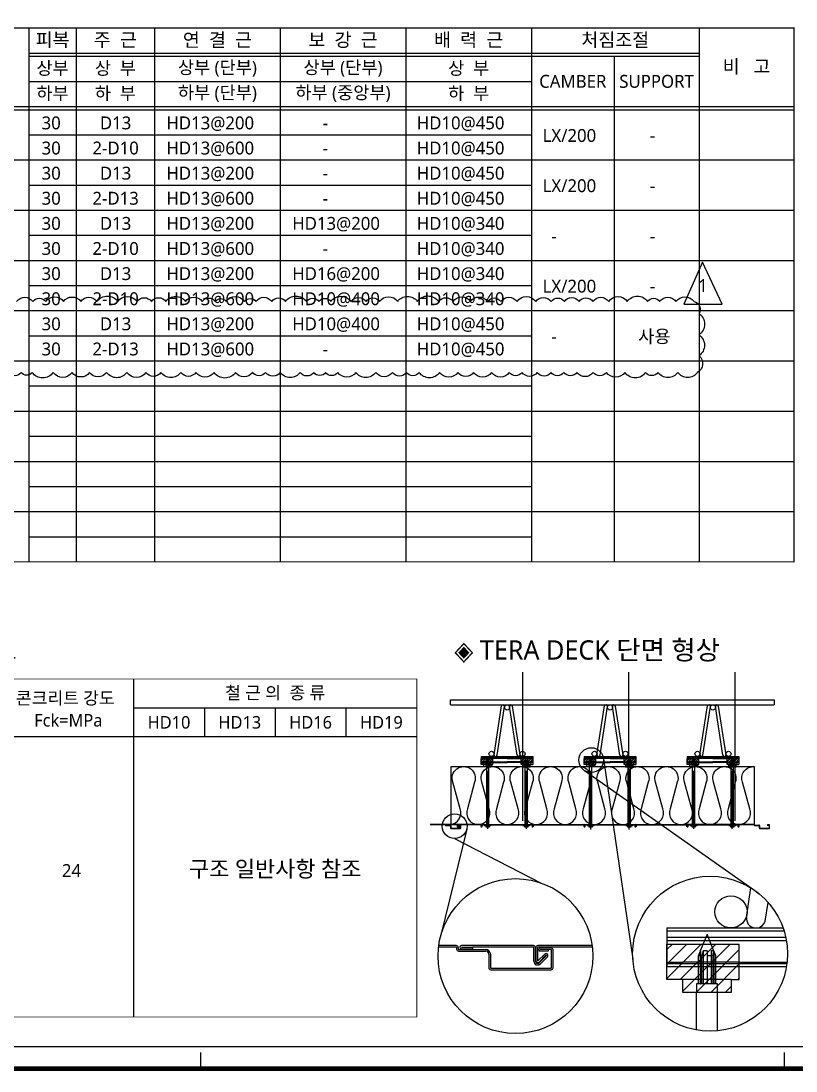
# Model space of a CAD drawing. Extents: x 10983 to 44623, y -18406 to 11294.
# Drawn here: x 12465 to 14874, y -365 to 2895 of the extents above; entities that cross this region are included whole.
import ezdxf
from ezdxf.enums import TextEntityAlignment as Align

# ---------------------------------------------------------------- set-up
doc = ezdxf.new("R2010")
doc.units = 0
doc.header["$LTSCALE"] = 100
doc.header["$MEASUREMENT"] = 0
doc.linetypes.add('CEN', pattern=[62, 60, -1, 0, -1])
doc.layers.get('0').update_dxf_attribs({"linetype": 'CONTINUOUS'})
for name, color, linetype in [('3', 3, 'CONTINUOUS'), ('CEN', 1, 'CEN'), ('D-TEX1', 6, 'CONTINUOUS'), ('D-TEX3', 9, 'CONTINUOUS'), ('DECK-CEN', 1, 'CEN'), ('E', 115, 'CONTINUOUS'), ('E2', 7, 'CONTINUOUS'), ('form', 7, 'CONTINUOUS'), ('INSUL', 8, 'CONTINUOUS'), ('NDS_DCN', 10, 'CONTINUOUS'), ('TG-TABLE', 7, 'CONTINUOUS'), ('TG-TABLE.TEX', 7, 'CONTINUOUS'), ('TXT', 3, 'CONTINUOUS'), ('스페이서', 9, 'CONTINUOUS')]:
    doc.layers.add(name, color=color, linetype=linetype)
doc.styles.add('SY STT', font='malgun.ttf')
doc.styles.add('VICON TEXT', font='malgun.ttf')

# ---------------------------------------------------------------- blocks, each defined once
blk = doc.blocks.new('Deck_Sh01')
at = {"linetype": 'ByBlock'}
blk.add_line((3400, 0), (0, 0), dxfattribs=at)
at = {"layer": 'form', "color": 30}
for p, q in [((1523.9, -68.2), (1523.9, -18.2)), ((3337.4, -68.2), (3337.4, -18.2))]:
    blk.add_line(p, q, dxfattribs=at)
at = {"layer": 'form', "color": 30, "const_width": 14.2}
blk.add_lwpolyline([(-226.8, 5250), (-226.8, -68.2), (7726.8, -68.2), (7726.8, 5250)], close=True, dxfattribs=at)
at = {"layer": 'TG-TABLE'}
for p, q in [((989.8, 3163.8), (989.8, 1506)), ((1136.2, 3163.8), (1136.2, 1506)), ((1380.2, 3163.8), (1380.2, 1506)), ((1770.6, 3163.8), (1770.6, 1506)), ((2160.9, 3163.8), (2160.9, 1506)), ((2551.3, 3163.8), (2551.3, 1506)), ((3072.2, 3163.8), (3072.2, 1506)), ((989.8, 3085.7), (3072.2, 3085.7)), ((989.8, 3075.9), (3072.2, 3075.9)), ((2808.2, 3075.9), (2808.2, 1506)), ((989.8, 2997.8), (2551.3, 2997.8)), ((59, 2919.8), (3367.5, 2919.8)), ((59, 2910), (3367.5, 2910)), ((989.8, 2832), (2551.3, 2832)), ((59, 2754), (3367.5, 2754)), ((989.8, 2676), (2551.3, 2676)), ((59, 2598), (3367.5, 2598)), ((989.8, 2520), (2551.3, 2520)), ((59, 2442), (3367.5, 2442)), ((989.8, 2364), (2551.3, 2364)), ((59, 2286), (3367.5, 2286)), ((989.8, 2208), (2551.3, 2208)), ((59, 2130), (3367.5, 2130)), ((989.8, 2052), (2551.3, 2052)), ((59, 1974), (3367.5, 1974)), ((989.8, 1896), (2551.3, 1896)), ((59, 1818), (3367.5, 1818)), ((989.8, 1740), (2551.3, 1740)), ((59, 1662), (3367.5, 1662)), ((989.8, 1584), (2551.3, 1584))]:
    blk.add_line(p, q, dxfattribs=at)
at = {"layer": 'TG-TABLE', "const_width": 3.5}
blk.add_lwpolyline([(59, 3163.8), (3367.5, 3163.8), (3367.5, 1506), (59, 1506)], close=True, dxfattribs=at)
at = {"layer": 'TG-TABLE.TEX', "color": 3, "char_height": 42, "attachment_point": 5, "style": 'VICON TEXT'}
for s, heights, insert in [('피복', [-55], (1063, 3124.7)), ('주  근', [-53], (1258.2, 3124.7)), ('연  결  근', [-54.4], (1575.4, 3124.7)), ('보  강  근', [-54], (1965.7, 3124.7)), ('배  력  근', [-55], (2356.1, 3124.7)), ('처짐조절', [-55], (2811.8, 3124.7)), ('비   고', [-55], (3219.9, 3041.8))]:
    blk.add_mtext_dynamic_manual_height_columns(s, width=292.791, gutter_width=500, heights=heights, dxfattribs=dict(at, insert=insert))
at = {"layer": 'TG-TABLE.TEX', "color": 30, "char_height": 40, "attachment_point": 5, "style": 'VICON TEXT'}
for s, width, heights, insert in [('상부 (단부)', 292.791, [-56.6], (1575.4, 3036.9)), ('상부 (단부)', 292.791, [-56.6], (1965.7, 3036.9)), ('상부', 292.791, [-52.4], (1063, 3036.9)), ('상  부', 292.791, [-52.4], (1258.2, 3036.9)), ('상  부', 292.791, [-52.4], (2356.1, 3036.9)), ('CAMBER', 292.791, [-41.3], (2679.8, 2997.8)), ('SUPPORT', 292.791, [-41.3], (2940.2, 2997.8)), ('하부', 292.791, [-52.4], (1063, 2958.8)), ('하  부', 292.791, [-52.4], (1258.2, 2958.8)), ('하부 (단부)', 292.791, [-56.6], (1575.4, 2958.8)), ('하부 (중앙부)', 341.59, [-56.6], (1965.7, 2958.8)), ('하  부', 292.791, [-52.4], (2356.1, 2958.8))]:
    blk.add_mtext_dynamic_manual_height_columns(s, width=width, gutter_width=500, heights=heights, dxfattribs=dict(at, insert=insert))
at = {"layer": 'TG-TABLE.TEX', "color": 3, "ltscale": 0.5, "style": 'VICON TEXT'}
blk.add_attdef('DKTYT', text='', height=100, dxfattribs=at).set_placement((2425.2, 5047), align=Align.RIGHT)
at = {"layer": 'TXT', "ltscale": 0.5, "style": 'VICON TEXT'}
blk.add_attdef('DKTYR', text='', height=45, dxfattribs=at).set_placement((7248.4, 1495), align=Align.RIGHT)
blk = doc.blocks.new('Deck_DKtypeND')
at = {"layer": 'E'}
h = blk.add_hatch(dxfattribs=at)
h.set_pattern_fill('ANSI31', color=256, scale=1.6)
h.set_pattern_definition([(45, (778.9426, 1418.3346), (-3.592102, 3.592102), [])])
h.paths.add_polyline_path([(2395.5, 893.7), (2431.5, 893.7), (2431.5, 876.1), (2395.5, 876.1)])
h.paths.add_polyline_path([(2403.5, 876.1), (2427.5, 876.1), (2427.5, 869.7), (2403.5, 869.7)])
h = blk.add_hatch(dxfattribs=at)
h.set_pattern_fill('ANSI31', color=256, scale=1.6)
h.set_pattern_definition([(45, (660.855, 1418.3346), (-3.592102, 3.592102), [])])
h.paths.add_polyline_path([(2555.5, 893.7), (2519.5, 893.7), (2519.5, 876.1), (2555.5, 876.1)])
h.paths.add_polyline_path([(2547.5, 876.1), (2523.5, 876.1), (2523.5, 869.7), (2547.5, 869.7)])
h = blk.add_hatch(dxfattribs=at)
h.set_pattern_fill('ANSI31', color=256, scale=1.6)
h.set_pattern_definition([(45, (1098.9426, 1418.3346), (-3.592102, 3.592102), [])])
h.paths.add_polyline_path([(2715.5, 893.7), (2751.5, 893.7), (2751.5, 876.1), (2715.5, 876.1)])
h.paths.add_polyline_path([(2723.5, 876.1), (2747.5, 876.1), (2747.5, 869.7), (2723.5, 869.7)])
h = blk.add_hatch(dxfattribs=at)
h.set_pattern_fill('ANSI31', color=256, scale=1.6)
h.set_pattern_definition([(45, (980.855, 1418.3346), (-3.592102, 3.592102), [])])
h.paths.add_polyline_path([(2875.5, 893.7), (2839.5, 893.7), (2839.5, 876.1), (2875.5, 876.1)])
h.paths.add_polyline_path([(2867.5, 876.1), (2843.5, 876.1), (2843.5, 869.7), (2867.5, 869.7)])
h = blk.add_hatch(dxfattribs=at)
h.set_pattern_fill('ANSI31', color=256, scale=1.6)
h.set_pattern_definition([(45, (1418.9426, 1418.3346), (-3.592102, 3.592102), [])])
h.paths.add_polyline_path([(3035.5, 893.7), (3071.5, 893.7), (3071.5, 876.1), (3035.5, 876.1)])
h.paths.add_polyline_path([(3043.5, 876.1), (3067.5, 876.1), (3067.5, 869.7), (3043.5, 869.7)])
h = blk.add_hatch(dxfattribs=at)
h.set_pattern_fill('ANSI31', color=256, scale=1.6)
h.set_pattern_definition([(45, (1300.855, 1418.3346), (-3.592102, 3.592102), [])])
h.paths.add_polyline_path([(3195.5, 893.7), (3159.5, 893.7), (3159.5, 876.1), (3195.5, 876.1)])
h.paths.add_polyline_path([(3187.5, 876.1), (3163.5, 876.1), (3163.5, 869.7), (3187.5, 869.7)])
at = {"layer": '스페이서'}
h = blk.add_hatch(dxfattribs=at)
h.set_pattern_fill('ANSI31', color=256, scale=10)
h.set_pattern_definition([(45, (-7131.277, 3597.916), (-22.45064, 22.45064), [])])
h.paths.add_polyline_path([(2972.2, 318.9), (3197.2, 318.9), (3197.2, 208.9), (2972.2, 208.9)])
h.paths.add_polyline_path([(3022.2, 208.9), (3172.2, 208.9), (3172.2, 168.9), (3022.2, 168.9)])
at = {"linetype": 'ByBlock'}
for p, q in [((2412.2, 690.6), (2412.2, 856.5)), ((2418.8, 690.6), (2418.8, 856.5)), ((2732.2, 689.5), (2732.2, 856.5)), ((2738.8, 689.5), (2738.8, 856.5)), ((3052.2, 690.6), (3052.2, 856.5)), ((3058.8, 690.6), (3058.8, 856.5)), ((3172.2, 690.6), (3172.2, 856.5)), ((3178.8, 690.6), (3178.8, 856.5)), ((3064.7, 51.9), (3064.7, 168.9)), ((3129.7, 49.4), (3129.7, 168.9))]:
    blk.add_line(p, q, dxfattribs=at)
at = {"color": 3}
for p, q in [((3219.2, 401.7), (3233.4, 493.4)), ((3278.1, 390.1), (3287.1, 448)), ((2317.8, 309.3), (2262.6, 309.3)), ((2317.8, 314.3), (2263.2, 314.3)), ((2318.8, 308.3), (2318.8, 303.3)), ((2323.8, 308.3), (2323.8, 303.3)), ((2324.8, 302.3), (2408.8, 302.3)), ((2324.8, 297.3), (2408.8, 297.3)), ((2557.8, 314.3), (2333.8, 314.3)), ((2333.8, 309.3), (2368.8, 309.3)), ((2333.8, 304.3), (2368.8, 304.3)), ((2368.8, 304.3), (2368.8, 309.3)), ((2557.8, 309.3), (2368.8, 309.3)), ((2558.8, 265.9), (2558.8, 308.3)), ((2563.8, 265.9), (2563.8, 308.3)), ((2564.8, 308.3), (2564.8, 267.3)), ((2569.8, 308.3), (2569.8, 267.3)), ((2740, 314.3), (2570.8, 314.3)), ((2740.7, 309.3), (2570.8, 309.3)), ((2612.8, 307.3), (2578.8, 307.3)), ((2603.8, 302.3), (2578.8, 302.3)), ((2603.8, 297.3), (2578.8, 297.3)), ((2603.8, 302.3), (2603.8, 297.3)), ((2612.8, 302.3), (2603.8, 302.3)), ((2613.8, 245.3), (2613.8, 301.3)), ((2618.8, 245.3), (2618.8, 301.3)), ((2418.8, 287.3), (2418.8, 245.3)), ((2423.8, 287.3), (2423.8, 245.3)), ((2571.5, 266.6), (2592.5, 287.6)), ((2575.1, 263.1), (2596, 284)), ((2575.8, 261), (2597.4, 282.6)), ((2579.3, 257.4), (2601, 279.1)), ((2424.8, 244.3), (2612.8, 244.3)), ((2424.8, 239.3), (2612.8, 239.3))]:
    blk.add_line(p, q, dxfattribs=at)
blk.add_circle((3171.4, 418.9), 50, dxfattribs=at)
for centre, radius, start, end in [((3249.3, 399.1), 30.2, 174.948, 342.6014), ((2317.8, 308.3), 6, 0, 90), ((2317.8, 308.3), 1, 0, 90), ((2324.8, 303.3), 6, 180, 270), ((2324.8, 303.3), 1, 180, 270), ((2333.8, 309.3), 5, 90, 270), ((2408.8, 287.3), 15, 0, 90), ((2408.8, 287.3), 10, 0, 90), ((2557.8, 308.3), 6, 360, 90), ((2557.8, 308.3), 1, 0, 90), ((2570.8, 308.3), 6, 90, 180), ((2570.8, 308.3), 1, 90, 180), ((2578.8, 302.3), 5, 90, 270), ((2612.8, 301.3), 6, 0, 90), ((2612.8, 301.3), 1, 0, 90), ((2570.8, 265.9), 12, 180, 315), ((2570.8, 265.9), 7, 180, 315), ((2570.8, 267.3), 6, 180, 315), ((2570.8, 267.3), 1, 180, 315), ((2596.7, 283.3), 6, 315, 135), ((2596.7, 283.3), 1, 315, 135), ((2424.8, 245.3), 6, 180, 270), ((2424.8, 245.3), 1, 180, 270), ((2612.8, 245.3), 6, 270, 0), ((2612.8, 245.3), 1, 270, 0)]:
    blk.add_arc(centre, radius, start, end, dxfattribs=at)
at = {"layer": 'CEN', "color": 8, "linetype": 'CEN'}
for p, q in [((2523.4, 1163.2), (2523.4, 701.2)), ((2523.4, 1163.2), (2523.4, 701.2)), ((2853.4, 1163.2), (2853.4, 701.2)), ((3183.4, 1163.2), (3183.4, 701.2))]:
    blk.add_line(p, q, dxfattribs=at)
at = {"layer": 'DECK-CEN', "ltscale": 0.5}
for p, q in [((2415.5, 676.3), (2415.5, 856.5)), ((2415.5, 676.3), (2415.5, 854.4)), ((2535.5, 676.3), (2535.5, 856.5)), ((2735.5, 675.2), (2735.5, 856.5)), ((2735.5, 675.2), (2735.5, 854.4)), ((2855.5, 675.2), (2855.5, 856.5)), ((3055.5, 676.3), (3055.5, 856.5)), ((3055.5, 676.3), (3055.5, 854.4)), ((3175.5, 676.3), (3175.5, 856.5)), ((3175.5, 676.3), (3175.5, 854.4))]:
    blk.add_line(p, q, dxfattribs=at)
at = {"layer": 'E'}
for p, q in [((2299.5, 1077.7), (3305.9, 1077.7)), ((2299.5, 1061.7), (2299.5, 1077.7)), ((3305.9, 1077.7), (3305.9, 1061.7)), ((2299.5, 1061.7), (3305.9, 1061.7)), ((2435, 906.9), (2458.4, 1058.6)), ((2444.4, 905.1), (2467.8, 1056.5)), ((2506.5, 905.1), (2483.1, 1056.7)), ((2516, 906.9), (2492.7, 1057.7)), ((2755, 906.9), (2778.4, 1058.6)), ((2764.4, 905.1), (2787.8, 1056.5)), ((2826.5, 905.1), (2803.1, 1056.7)), ((2836, 906.9), (2812.7, 1057.7)), ((3075, 906.9), (3098.4, 1058.6)), ((3084.4, 905.1), (3107.8, 1056.5)), ((3146.5, 905.1), (3123.1, 1056.7)), ((3156, 906.9), (3132.7, 1057.7)), ((2395.5, 901.7), (2395.5, 882.5)), ((2395.5, 901.7), (2555.5, 901.7)), ((2475.5, 900.1), (2395.5, 900.1)), ((2475.5, 896.9), (2395.5, 896.9)), ((2475.5, 895.3), (2395.5, 895.3)), ((2395.5, 893.7), (2431.5, 893.7)), ((2395.5, 876.1), (2395.5, 893.7)), ((2395.5, 884.6), (2403.5, 884.6)), ((2395.5, 884.1), (2431.5, 884.1)), ((2395.5, 882.5), (2431.5, 882.5)), ((2431.5, 884.6), (2403.5, 884.6)), ((2411.3, 887.9), (2412.3, 890.4)), ((2412.3, 887.9), (2411.3, 887.9)), ((2411.3, 874), (2411.3, 887.9)), ((2415.5, 898.5), (2412.1, 890.4)), ((2412.1, 890.4), (2412.1, 874)), ((2412.1, 890.4), (2412.3, 890.4)), ((2412.3, 890.4), (2412.3, 874)), ((2412.9, 887.9), (2412.3, 887.9)), ((2413.5, 890.4), (2412.9, 887.9)), ((2412.9, 874), (2412.9, 887.9)), ((2415.5, 890.4), (2413.5, 890.4)), ((2413.5, 890.4), (2413.5, 874)), ((2419.9, 887.9), (2415.5, 898.5)), ((2415.5, 890.4), (2415.5, 874)), ((2417.5, 887.9), (2415.5, 887.9)), ((2418.7, 890.4), (2417.5, 890.4)), ((2417.5, 890.4), (2417.5, 874)), ((2417.5, 890.4), (2418.1, 887.9)), ((2418.1, 887.9), (2417.5, 887.9)), ((2418.1, 874), (2418.1, 887.9)), ((2419.7, 887.9), (2418.7, 890.4)), ((2418.7, 890.4), (2418.7, 874)), ((2419.5, 884.1), (2419.5, 882.5)), ((2419.9, 887.9), (2419.7, 887.9)), ((2419.7, 874), (2419.7, 887.9)), ((2419.9, 874), (2419.9, 887.9)), ((2431.5, 892.7), (2431.5, 893.7)), ((2431.5, 876.1), (2431.5, 892.7)), ((2431.5, 884.6), (2475.5, 884.6)), ((2431.5, 884.1), (2475.5, 884.1)), ((2431.5, 882.5), (2475.5, 882.5)), ((2475.5, 900.1), (2555.5, 900.1)), ((2475.5, 896.9), (2555.5, 896.9)), ((2475.5, 895.3), (2555.5, 895.3)), ((2519.5, 884.6), (2475.5, 884.6)), ((2519.5, 884.1), (2475.5, 884.1)), ((2519.5, 882.5), (2475.5, 882.5)), ((2555.5, 893.7), (2519.5, 893.7)), ((2519.5, 892.7), (2519.5, 893.7)), ((2519.5, 876.1), (2519.5, 892.7)), ((2519.5, 884.6), (2547.5, 884.6)), ((2555.5, 884.1), (2519.5, 884.1)), ((2555.5, 882.5), (2519.5, 882.5)), ((2531.1, 887.9), (2535.5, 898.5)), ((2531.1, 874), (2531.1, 887.9)), ((2531.1, 887.9), (2531.3, 887.9)), ((2531.3, 887.9), (2532.3, 890.4)), ((2531.3, 874), (2531.3, 887.9)), ((2531.5, 884.1), (2531.5, 882.5)), ((2532.3, 890.4), (2533.5, 890.4)), ((2532.3, 890.4), (2532.3, 874)), ((2533.5, 890.4), (2532.9, 887.9)), ((2532.9, 887.9), (2533.5, 887.9)), ((2532.9, 874), (2532.9, 887.9)), ((2533.5, 890.4), (2533.5, 874)), ((2533.5, 887.9), (2535.5, 887.9)), ((2535.5, 898.5), (2538.9, 890.4)), ((2535.5, 890.4), (2537.5, 890.4)), ((2535.5, 890.4), (2535.5, 874)), ((2537.5, 890.4), (2538.1, 887.9)), ((2537.5, 890.4), (2537.5, 874)), ((2538.1, 887.9), (2538.7, 887.9)), ((2538.1, 874), (2538.1, 887.9)), ((2538.9, 890.4), (2538.7, 890.4)), ((2538.7, 890.4), (2538.7, 874)), ((2539.7, 887.9), (2538.7, 890.4)), ((2538.7, 887.9), (2539.7, 887.9)), ((2538.9, 890.4), (2538.9, 874)), ((2539.7, 874), (2539.7, 887.9)), ((2555.5, 884.6), (2547.5, 884.6)), ((2555.5, 901.7), (2555.5, 876.1)), ((2715.5, 901.7), (2715.5, 882.5)), ((2715.5, 901.7), (2875.5, 901.7)), ((2795.5, 900.1), (2715.5, 900.1)), ((2795.5, 896.9), (2715.5, 896.9)), ((2795.5, 895.3), (2715.5, 895.3)), ((2715.5, 893.7), (2751.5, 893.7)), ((2715.5, 876.1), (2715.5, 893.7)), ((2715.5, 884.6), (2723.5, 884.6)), ((2715.5, 884.1), (2751.5, 884.1)), ((2715.5, 882.5), (2751.5, 882.5)), ((2751.5, 884.6), (2723.5, 884.6)), ((2731.3, 887.9), (2732.3, 890.4)), ((2732.3, 887.9), (2731.3, 887.9)), ((2731.3, 874), (2731.3, 887.9)), ((2735.5, 898.5), (2732.1, 890.4)), ((2732.1, 890.4), (2732.1, 874)), ((2732.1, 890.4), (2732.3, 890.4)), ((2732.3, 890.4), (2732.3, 874)), ((2732.9, 887.9), (2732.3, 887.9)), ((2733.5, 890.4), (2732.9, 887.9)), ((2732.9, 874), (2732.9, 887.9)), ((2735.5, 890.4), (2733.5, 890.4)), ((2733.5, 890.4), (2733.5, 874)), ((2739.9, 887.9), (2735.5, 898.5)), ((2735.5, 890.4), (2735.5, 874)), ((2737.5, 887.9), (2735.5, 887.9)), ((2738.7, 890.4), (2737.5, 890.4)), ((2737.5, 890.4), (2737.5, 874)), ((2737.5, 890.4), (2738.1, 887.9)), ((2738.1, 887.9), (2737.5, 887.9)), ((2738.1, 874), (2738.1, 887.9)), ((2739.7, 887.9), (2738.7, 890.4)), ((2738.7, 890.4), (2738.7, 874)), ((2739.5, 884.1), (2739.5, 882.5)), ((2739.9, 887.9), (2739.7, 887.9)), ((2739.7, 874), (2739.7, 887.9)), ((2739.9, 874), (2739.9, 887.9)), ((2751.5, 892.7), (2751.5, 893.7)), ((2751.5, 876.1), (2751.5, 892.7)), ((2751.5, 884.6), (2795.5, 884.6)), ((2751.5, 884.1), (2795.5, 884.1)), ((2751.5, 882.5), (2795.5, 882.5)), ((2775.2, 894.5), (2866.5, 272.2)), ((2795.5, 900.1), (2875.5, 900.1)), ((2795.5, 896.9), (2875.5, 896.9)), ((2795.5, 895.3), (2875.5, 895.3)), ((2839.5, 884.6), (2795.5, 884.6)), ((2839.5, 884.1), (2795.5, 884.1)), ((2839.5, 882.5), (2795.5, 882.5)), ((2875.5, 893.7), (2839.5, 893.7)), ((2839.5, 892.7), (2839.5, 893.7)), ((2839.5, 876.1), (2839.5, 892.7)), ((2839.5, 884.6), (2867.5, 884.6)), ((2875.5, 884.1), (2839.5, 884.1)), ((2875.5, 882.5), (2839.5, 882.5)), ((2851.1, 887.9), (2855.5, 898.5)), ((2851.1, 874), (2851.1, 887.9)), ((2851.1, 887.9), (2851.3, 887.9)), ((2851.3, 887.9), (2852.3, 890.4)), ((2851.3, 874), (2851.3, 887.9)), ((2851.5, 884.1), (2851.5, 882.5)), ((2852.3, 890.4), (2853.5, 890.4)), ((2852.3, 890.4), (2852.3, 874)), ((2853.5, 890.4), (2852.9, 887.9)), ((2852.9, 887.9), (2853.5, 887.9)), ((2852.9, 874), (2852.9, 887.9)), ((2853.5, 890.4), (2853.5, 874)), ((2853.5, 887.9), (2855.5, 887.9)), ((2855.5, 898.5), (2858.9, 890.4)), ((2855.5, 890.4), (2857.5, 890.4)), ((2855.5, 890.4), (2855.5, 874)), ((2857.5, 890.4), (2858.1, 887.9)), ((2857.5, 890.4), (2857.5, 874)), ((2858.1, 887.9), (2858.7, 887.9)), ((2858.1, 874), (2858.1, 887.9)), ((2858.9, 890.4), (2858.7, 890.4)), ((2858.7, 890.4), (2858.7, 874)), ((2859.7, 887.9), (2858.7, 890.4)), ((2858.7, 887.9), (2859.7, 887.9)), ((2858.9, 890.4), (2858.9, 874)), ((2859.7, 874), (2859.7, 887.9)), ((2875.5, 884.6), (2867.5, 884.6)), ((2875.5, 901.7), (2875.5, 876.1)), ((3035.5, 901.7), (3035.5, 882.5)), ((3035.5, 901.7), (3195.5, 901.7)), ((3115.5, 900.1), (3035.5, 900.1)), ((3115.5, 896.9), (3035.5, 896.9)), ((3115.5, 895.3), (3035.5, 895.3)), ((3035.5, 893.7), (3071.5, 893.7)), ((3035.5, 876.1), (3035.5, 893.7)), ((3035.5, 884.6), (3043.5, 884.6)), ((3035.5, 884.1), (3071.5, 884.1)), ((3035.5, 882.5), (3071.5, 882.5)), ((3071.5, 884.6), (3043.5, 884.6)), ((3051.3, 887.9), (3052.3, 890.4)), ((3052.3, 887.9), (3051.3, 887.9)), ((3051.3, 874), (3051.3, 887.9)), ((3055.5, 898.5), (3052.1, 890.4)), ((3052.1, 890.4), (3052.1, 874)), ((3052.1, 890.4), (3052.3, 890.4)), ((3052.3, 890.4), (3052.3, 874)), ((3052.9, 887.9), (3052.3, 887.9)), ((3053.5, 890.4), (3052.9, 887.9)), ((3052.9, 874), (3052.9, 887.9)), ((3055.5, 890.4), (3053.5, 890.4)), ((3053.5, 890.4), (3053.5, 874)), ((3059.9, 887.9), (3055.5, 898.5)), ((3055.5, 890.4), (3055.5, 874)), ((3057.5, 887.9), (3055.5, 887.9)), ((3058.7, 890.4), (3057.5, 890.4)), ((3057.5, 890.4), (3057.5, 874)), ((3057.5, 890.4), (3058.1, 887.9)), ((3058.1, 887.9), (3057.5, 887.9)), ((3058.1, 874), (3058.1, 887.9)), ((3059.7, 887.9), (3058.7, 890.4)), ((3058.7, 890.4), (3058.7, 874)), ((3059.5, 884.1), (3059.5, 882.5)), ((3059.9, 887.9), (3059.7, 887.9)), ((3059.7, 874), (3059.7, 887.9)), ((3059.9, 874), (3059.9, 887.9)), ((3071.5, 892.7), (3071.5, 893.7)), ((3071.5, 876.1), (3071.5, 892.7)), ((3071.5, 884.6), (3115.5, 884.6)), ((3071.5, 884.1), (3115.5, 884.1)), ((3071.5, 882.5), (3115.5, 882.5)), ((3115.5, 900.1), (3195.5, 900.1)), ((3115.5, 896.9), (3195.5, 896.9)), ((3115.5, 895.3), (3195.5, 895.3)), ((3159.5, 884.6), (3115.5, 884.6)), ((3159.5, 884.1), (3115.5, 884.1)), ((3159.5, 882.5), (3115.5, 882.5)), ((3195.5, 893.7), (3159.5, 893.7)), ((3159.5, 892.7), (3159.5, 893.7)), ((3159.5, 876.1), (3159.5, 892.7)), ((3159.5, 884.6), (3187.5, 884.6)), ((3195.5, 884.1), (3159.5, 884.1)), ((3195.5, 882.5), (3159.5, 882.5)), ((3171.1, 887.9), (3175.5, 898.5)), ((3171.1, 874), (3171.1, 887.9)), ((3171.1, 887.9), (3171.3, 887.9)), ((3171.3, 887.9), (3172.3, 890.4)), ((3171.3, 874), (3171.3, 887.9)), ((3171.5, 884.1), (3171.5, 882.5)), ((3172.3, 890.4), (3173.5, 890.4)), ((3172.3, 890.4), (3172.3, 874)), ((3173.5, 890.4), (3172.9, 887.9)), ((3172.9, 887.9), (3173.5, 887.9)), ((3172.9, 874), (3172.9, 887.9)), ((3173.5, 890.4), (3173.5, 874)), ((3173.5, 887.9), (3175.5, 887.9)), ((3175.5, 898.5), (3178.9, 890.4)), ((3175.5, 890.4), (3177.5, 890.4)), ((3175.5, 890.4), (3175.5, 874)), ((3177.5, 890.4), (3178.1, 887.9)), ((3177.5, 890.4), (3177.5, 874)), ((3178.1, 887.9), (3178.7, 887.9)), ((3178.1, 874), (3178.1, 887.9)), ((3178.9, 890.4), (3178.7, 890.4)), ((3178.7, 890.4), (3178.7, 874)), ((3179.7, 887.9), (3178.7, 890.4)), ((3178.7, 887.9), (3179.7, 887.9)), ((3178.9, 890.4), (3178.9, 874)), ((3179.7, 874), (3179.7, 887.9)), ((3195.5, 884.6), (3187.5, 884.6)), ((3195.5, 901.7), (3195.5, 876.1)), ((2403.5, 876.1), (2395.5, 876.1)), ((2403.5, 869.7), (2403.5, 876.1)), ((2427.5, 876.1), (2403.5, 876.1)), ((2410.3, 869.7), (2403.5, 869.7)), ((2412.1, 874), (2410.3, 874)), ((2410.3, 874), (2410.3, 869.7)), ((2420.7, 869.7), (2410.3, 869.7)), ((2412.1, 874), (2412.3, 874)), ((2412.2, 689.5), (2412.2, 869.7)), ((2412.9, 874), (2412.3, 874)), ((2413.5, 874), (2412.9, 874)), ((2415.5, 874), (2413.5, 874)), ((2417.5, 874), (2415.5, 874)), ((2418.7, 874), (2417.5, 874)), ((2419.7, 874), (2418.7, 874)), ((2418.8, 689.5), (2418.8, 869.7)), ((2419.9, 874), (2419.7, 874)), ((2420.7, 874), (2419.9, 874)), ((2420.7, 869.7), (2420.7, 874)), ((2427.5, 869.7), (2420.7, 869.7)), ((2427.5, 876.1), (2431.5, 876.1)), ((2427.5, 876.1), (2427.5, 869.7)), ((2523.5, 876.1), (2519.5, 876.1)), ((2523.5, 876.1), (2523.5, 869.7)), ((2523.5, 876.1), (2547.5, 876.1)), ((2523.5, 869.7), (2530.3, 869.7)), ((2530.3, 869.7), (2530.3, 874)), ((2530.3, 874), (2531.1, 874)), ((2530.3, 869.7), (2540.7, 869.7)), ((2531.1, 874), (2531.3, 874)), ((2531.3, 874), (2532.3, 874)), ((2532.2, 689.5), (2532.2, 869.7)), ((2532.3, 874), (2533.5, 874)), ((2533.5, 874), (2535.5, 874)), ((2535.5, 874), (2537.5, 874)), ((2537.5, 874), (2538.1, 874)), ((2538.1, 874), (2538.7, 874)), ((2538.9, 874), (2538.7, 874)), ((2538.8, 689.5), (2538.8, 869.7)), ((2538.9, 874), (2540.7, 874)), ((2540.7, 874), (2540.7, 869.7)), ((2540.7, 869.7), (2547.5, 869.7)), ((2547.5, 869.7), (2547.5, 876.1)), ((2547.5, 876.1), (2555.5, 876.1)), ((2723.5, 876.1), (2715.5, 876.1)), ((2716.1, 857.8), (3256, 477.5)), ((2723.5, 869.7), (2723.5, 876.1)), ((2747.5, 876.1), (2723.5, 876.1)), ((2730.3, 869.7), (2723.5, 869.7)), ((2732.1, 874), (2730.3, 874)), ((2730.3, 874), (2730.3, 869.7)), ((2740.7, 869.7), (2730.3, 869.7)), ((2732.1, 874), (2732.3, 874)), ((2732.2, 689.5), (2732.2, 869.7)), ((2732.9, 874), (2732.3, 874)), ((2733.5, 874), (2732.9, 874)), ((2735.5, 874), (2733.5, 874)), ((2737.5, 874), (2735.5, 874)), ((2738.7, 874), (2737.5, 874)), ((2739.7, 874), (2738.7, 874)), ((2738.8, 689.5), (2738.8, 869.7)), ((2739.9, 874), (2739.7, 874)), ((2740.7, 874), (2739.9, 874)), ((2740.7, 869.7), (2740.7, 874)), ((2747.5, 869.7), (2740.7, 869.7)), ((2747.5, 876.1), (2751.5, 876.1)), ((2747.5, 876.1), (2747.5, 869.7)), ((2843.5, 876.1), (2839.5, 876.1)), ((2843.5, 876.1), (2843.5, 869.7)), ((2843.5, 876.1), (2867.5, 876.1)), ((2843.5, 869.7), (2850.3, 869.7)), ((2850.3, 869.7), (2850.3, 874)), ((2850.3, 874), (2851.1, 874)), ((2850.3, 869.7), (2860.7, 869.7)), ((2851.1, 874), (2851.3, 874)), ((2851.3, 874), (2852.3, 874)), ((2852.2, 689.5), (2852.2, 869.7)), ((2852.3, 874), (2853.5, 874)), ((2853.5, 874), (2855.5, 874)), ((2855.5, 874), (2857.5, 874)), ((2857.5, 874), (2858.1, 874)), ((2858.1, 874), (2858.7, 874)), ((2858.9, 874), (2858.7, 874)), ((2858.8, 689.5), (2858.8, 869.7)), ((2858.9, 874), (2860.7, 874)), ((2860.7, 874), (2860.7, 869.7)), ((2860.7, 869.7), (2867.5, 869.7)), ((2867.5, 869.7), (2867.5, 876.1)), ((2867.5, 876.1), (2875.5, 876.1)), ((3043.5, 876.1), (3035.5, 876.1)), ((3043.5, 869.7), (3043.5, 876.1)), ((3067.5, 876.1), (3043.5, 876.1)), ((3050.3, 869.7), (3043.5, 869.7)), ((3052.1, 874), (3050.3, 874)), ((3050.3, 874), (3050.3, 869.7)), ((3060.7, 869.7), (3050.3, 869.7)), ((3052.1, 874), (3052.3, 874)), ((3052.2, 689.5), (3052.2, 869.7)), ((3052.9, 874), (3052.3, 874)), ((3053.5, 874), (3052.9, 874)), ((3055.5, 874), (3053.5, 874)), ((3057.5, 874), (3055.5, 874)), ((3058.7, 874), (3057.5, 874)), ((3059.7, 874), (3058.7, 874)), ((3058.8, 689.5), (3058.8, 869.7)), ((3059.9, 874), (3059.7, 874)), ((3060.7, 874), (3059.9, 874)), ((3060.7, 869.7), (3060.7, 874)), ((3067.5, 869.7), (3060.7, 869.7)), ((3067.5, 876.1), (3071.5, 876.1)), ((3067.5, 876.1), (3067.5, 869.7)), ((3163.5, 876.1), (3159.5, 876.1)), ((3163.5, 876.1), (3163.5, 869.7)), ((3163.5, 876.1), (3187.5, 876.1)), ((3163.5, 869.7), (3170.3, 869.7)), ((3170.3, 869.7), (3170.3, 874)), ((3170.3, 874), (3171.1, 874)), ((3170.3, 869.7), (3180.7, 869.7)), ((3171.1, 874), (3171.3, 874)), ((3171.3, 874), (3172.3, 874)), ((3172.2, 689.5), (3172.2, 869.7)), ((3172.3, 874), (3173.5, 874)), ((3173.5, 874), (3175.5, 874)), ((3175.5, 874), (3177.5, 874)), ((3177.5, 874), (3178.1, 874)), ((3178.1, 874), (3178.7, 874)), ((3178.9, 874), (3178.7, 874)), ((3178.8, 689.5), (3178.8, 869.7)), ((3178.9, 874), (3180.7, 874)), ((3180.7, 874), (3180.7, 869.7)), ((3180.7, 869.7), (3187.5, 869.7)), ((3187.5, 869.7), (3187.5, 876.1)), ((3187.5, 876.1), (3195.5, 876.1)), ((2283.3, 690.3), (2236.7, 690.3)), ((2283.3, 689.5), (2236.7, 689.5)), ((2283.5, 689.3), (2283.5, 688.5)), ((2284.3, 689.3), (2284.3, 688.5)), ((2284.5, 688.4), (2297.9, 688.4)), ((2284.5, 687.6), (2297.9, 687.6)), ((2321.7, 690.3), (2285.9, 690.3)), ((2285.9, 689.5), (2291.5, 689.5)), ((2285.9, 688.7), (2291.5, 688.7)), ((2291.5, 688.7), (2291.5, 689.5)), ((2321.7, 689.5), (2291.5, 689.5)), ((2299.5, 686), (2299.5, 679.2)), ((2300.3, 686), (2300.3, 679.2)), ((2321.9, 682.5), (2321.9, 689.3)), ((2322.7, 682.5), (2322.7, 689.3)), ((2322.9, 689.3), (2322.9, 682.8)), ((2323.7, 689.3), (2323.7, 682.8)), ((2394.3, 690.3), (2323.8, 690.3)), ((2394.3, 689.5), (2323.8, 689.5)), ((2323.9, 682.7), (2327.3, 686)), ((2324.5, 682.1), (2327.8, 685.4)), ((2324.6, 681.8), (2328.1, 685.2)), ((2330.5, 689.2), (2325.1, 689.2)), ((2329.1, 688.4), (2325.1, 688.4)), ((2329.1, 687.6), (2325.1, 687.6)), ((2329.1, 688.4), (2329.1, 687.6)), ((2330.5, 688.4), (2329.1, 688.4)), ((2330.7, 679.2), (2330.7, 688.2)), ((2331.5, 679.2), (2331.5, 688.2)), ((2394.7, 683.9), (2394.7, 689.1)), ((2395.5, 683.9), (2395.5, 689.1)), ((2396.3, 689.1), (2396.3, 685.5)), ((2396.3, 683.9), (2396.3, 685.5)), ((2396.7, 690.3), (2554.3, 690.3)), ((2396.7, 689.5), (2554.3, 689.5)), ((2397.1, 683.9), (2397.1, 685.5)), ((2397.9, 683.9), (2397.9, 685.5)), ((2553.1, 685.5), (2553.1, 683.9)), ((2553.9, 685.5), (2553.9, 683.9)), ((2554.7, 685.5), (2554.7, 689.1)), ((2554.7, 685.5), (2554.7, 683.9)), ((2555.5, 683.9), (2555.5, 689.1)), ((2556.3, 689.1), (2556.3, 683.9)), ((2556.7, 690.3), (2714.3, 690.3)), ((2556.7, 689.5), (2714.3, 689.5)), ((2714.7, 683.9), (2714.7, 689.1)), ((2715.5, 683.9), (2715.5, 689.1)), ((2716.3, 689.1), (2716.3, 685.5)), ((2716.3, 683.9), (2716.3, 685.5)), ((2716.7, 690.3), (2874.3, 690.3)), ((2716.7, 689.5), (2874.3, 689.5)), ((2717.1, 683.9), (2717.1, 685.5)), ((2717.9, 683.9), (2717.9, 685.5)), ((2873.1, 685.5), (2873.1, 683.9)), ((2873.9, 685.5), (2873.9, 683.9)), ((2874.7, 685.5), (2874.7, 689.1)), ((2874.7, 685.5), (2874.7, 683.9)), ((2875.5, 683.9), (2875.5, 689.1)), ((2876.3, 689.1), (2876.3, 683.9)), ((2876.7, 690.3), (3034.3, 690.3)), ((2876.7, 689.5), (3034.3, 689.5)), ((3034.7, 683.9), (3034.7, 689.1)), ((3035.5, 683.9), (3035.5, 689.1)), ((3036.3, 689.1), (3036.3, 685.5)), ((3036.3, 683.9), (3036.3, 685.5)), ((3194.3, 690.3), (3036.7, 690.3)), ((3036.7, 689.5), (3194.3, 689.5)), ((3037.1, 683.9), (3037.1, 685.5)), ((3037.9, 683.9), (3037.9, 685.5)), ((3193.1, 685.5), (3193.1, 683.9)), ((3193.9, 685.5), (3193.9, 683.9)), ((3194.7, 685.5), (3194.7, 689.1)), ((3194.7, 685.5), (3194.7, 683.9)), ((3195.5, 683.9), (3195.5, 689.1)), ((3196.3, 689.1), (3196.3, 683.9)), ((3243.3, 690.3), (3196.7, 690.3)), ((3243.3, 689.5), (3196.7, 689.5)), ((3243.5, 689.3), (3243.5, 688.5)), ((3244.3, 689.3), (3244.3, 688.5)), ((3244.5, 688.4), (3257.9, 688.4)), ((3244.5, 687.6), (3257.9, 687.6)), ((3259.5, 686), (3259.5, 679.2)), ((3260.3, 686), (3260.3, 679.2)), ((3290.5, 689.2), (3285.1, 689.2)), ((3289.1, 688.4), (3285.1, 688.4)), ((3289.1, 687.6), (3285.1, 687.6)), ((3289.1, 688.4), (3289.1, 687.6)), ((3290.5, 688.4), (3289.1, 688.4)), ((3290.7, 679.2), (3290.7, 688.2)), ((3291.5, 679.2), (3291.5, 688.2)), ((2350.1, 675.9), (2269.9, 346.5)), ((2300.5, 679.1), (2330.5, 679.1)), ((2300.5, 678.3), (2330.5, 678.3)), ((2325.2, 681.2), (2328.6, 684.7)), ((3260.5, 679.1), (3290.5, 679.1)), ((3260.5, 678.3), (3290.5, 678.3)), ((2312.7, 646.5), (2581.7, 508.5))]:
    blk.add_line(p, q, dxfattribs=at)
for points in [[(2426.5, 687.3), (2426.5, 689.5), (2404.5, 689.5), (2404.5, 687.3)], [(2426.5, 687.3), (2426.5, 689.5), (2404.5, 689.5), (2404.5, 687.3)], [(2421, 682.9), (2421, 687.3), (2410, 687.3), (2410, 682.9)], [(2421, 682.9), (2421, 687.3), (2410, 687.3), (2410, 682.9)], [(2546.5, 687.3), (2546.5, 689.5), (2524.5, 689.5), (2524.5, 687.3)], [(2541, 682.9), (2541, 687.3), (2530, 687.3), (2530, 682.9)], [(2746.5, 687.3), (2746.5, 689.5), (2724.5, 689.5), (2724.5, 687.3)], [(2741, 682.9), (2741, 687.3), (2730, 687.3), (2730, 682.9)], [(2866.5, 687.3), (2866.5, 689.5), (2844.5, 689.5), (2844.5, 687.3)], [(2861, 682.9), (2861, 687.3), (2850, 687.3), (2850, 682.9)], [(3066.5, 687.3), (3066.5, 689.5), (3044.5, 689.5), (3044.5, 687.3)], [(3061, 682.9), (3061, 687.3), (3050, 687.3), (3050, 682.9)], [(3186.5, 687.3), (3186.5, 689.5), (3164.5, 689.5), (3164.5, 687.3)], [(3181, 682.9), (3181, 687.3), (3170, 687.3), (3170, 682.9)]]:
    blk.add_lwpolyline(points, close=True, dxfattribs=at)
for centre, radius in [((2475.5, 1053.7), 8), ((2795.5, 1053.7), 8), ((3115.5, 1053.7), 8), ((2427.4, 909.7), 8), ((2523.6, 909.7), 8), ((2737, 890.2), 38.5), ((2747.4, 909.7), 8), ((2843.6, 909.8), 8), ((3067.4, 909.7), 8), ((3163.6, 909.7), 8), ((2312.7, 685), 38.5), ((2501.6, 281.6), 240.6), ((3106.5, 288.9), 240.6)]:
    blk.add_circle(centre, radius, dxfattribs=at)
for centre, radius, start, end in [((2463, 1056.7), 4.89, 357.9011, 157.476), ((2488, 1056.7), 4.83, 11.9328, 180.0348), ((2783, 1056.7), 4.89, 357.9011, 157.476), ((2808, 1056.7), 4.83, 11.9328, 180.0348), ((3103, 1056.7), 4.89, 357.9011, 157.476), ((3128, 1056.7), 4.83, 11.9328, 180.0348), ((2439.8, 906.5), 4.83, 174.948, 342.6014), ((2511.1, 906.5), 4.83, 197.3986, 5.052), ((2759.8, 906.5), 4.83, 174.948, 342.6014), ((2759.8, 906.5), 4.83, 174.948, 342.6014), ((2831.1, 906.5), 4.83, 197.3986, 5.052), ((2831.1, 906.5), 4.83, 197.3986, 5.052), ((3079.8, 906.5), 4.83, 174.948, 342.6014), ((3079.8, 906.5), 4.83, 174.948, 342.6014), ((3151.1, 906.5), 4.83, 197.3986, 5.052), ((3151.1, 906.5), 4.83, 197.3986, 5.052), ((2283.3, 689.3), 0.96, 0, 90), ((2283.3, 689.3), 0.16, 0, 90), ((2284.5, 688.5), 0.96, 180, 270), ((2284.5, 688.5), 0.16, 180, 270), ((2285.9, 689.5), 0.8, 90, 270), ((2297.9, 686), 2.4, 0, 90), ((2297.9, 686), 1.6, 0, 90), ((2321.7, 689.3), 0.96, 360, 90), ((2321.7, 689.3), 0.16, 0, 90), ((2323.8, 689.3), 0.96, 90, 180), ((2323.8, 689.3), 0.16, 90, 180), ((2325.1, 688.4), 0.8, 90, 270), ((2328, 685.3), 0.96, 315, 135), ((2328, 685.3), 0.16, 315, 135), ((2330.5, 688.2), 0.96, 0, 90), ((2330.5, 688.2), 0.16, 0, 90), ((2394.3, 689.1), 1.2, 0, 90), ((2394.3, 689.1), 0.4, 0, 90), ((2396.7, 689.1), 1.2, 90, 180), ((2396.7, 689.1), 0.4, 90, 180), ((2397.1, 685.5), 0.8, 0, 180), ((2553.9, 685.5), 0.8, 0, 180), ((2554.3, 689.1), 1.2, 0, 90), ((2554.3, 689.1), 0.4, 0, 90), ((2556.7, 689.1), 1.2, 90, 180), ((2556.7, 689.1), 0.4, 90, 180), ((2714.3, 689.1), 1.2, 0, 90), ((2714.3, 689.1), 0.4, 0, 90), ((2716.7, 689.1), 1.2, 90, 180), ((2716.7, 689.1), 0.4, 90, 180), ((2717.1, 685.5), 0.8, 360, 180), ((2873.9, 685.5), 0.8, 360, 180), ((2874.3, 689.1), 1.2, 0, 90), ((2874.3, 689.1), 0.4, 0, 90), ((2876.7, 689.1), 1.2, 90, 180), ((2876.7, 689.1), 0.4, 90, 180), ((3034.3, 689.1), 1.2, 0, 90), ((3034.3, 689.1), 0.4, 0, 90), ((3036.7, 689.1), 1.2, 90, 180), ((3036.7, 689.1), 0.4, 90, 180), ((3037.1, 685.5), 0.8, 0, 180), ((3193.9, 685.5), 0.8, 360, 180), ((3194.3, 689.1), 1.2, 0, 90), ((3194.3, 689.1), 0.4, 0, 90), ((3196.7, 689.1), 1.2, 90, 180), ((3196.7, 689.1), 0.4, 90, 180), ((3243.3, 689.3), 0.96, 0, 90), ((3243.3, 689.3), 0.16, 0, 90), ((3244.5, 688.5), 0.96, 180, 270), ((3244.5, 688.5), 0.16, 180, 270), ((3257.9, 686), 2.4, 0, 90), ((3257.9, 686), 1.6, 0, 90), ((3285.1, 688.4), 0.8, 90, 270), ((3290.5, 688.2), 0.96, 0, 90), ((3290.5, 688.2), 0.16, 0, 90), ((2300.5, 679.2), 0.96, 180, 270), ((2300.5, 679.2), 0.16, 180, 270), ((2323.8, 682.5), 1.92, 180, 315), ((2323.8, 682.5), 1.12, 180, 315), ((2323.8, 682.8), 0.96, 180, 315), ((2323.8, 682.8), 0.16, 180, 315), ((2330.5, 679.2), 0.96, 270, 0), ((2330.5, 679.2), 0.16, 270, 0), ((2396.3, 683.9), 1.6, 180, 360), ((2396.3, 683.9), 0.8, 180, 0), ((2554.7, 683.9), 1.6, 180, 0), ((2554.7, 683.9), 0.8, 180, 0), ((2716.3, 683.9), 1.6, 180, 360), ((2716.3, 683.9), 0.8, 180, 0), ((2874.7, 683.9), 1.6, 180, 360), ((2874.7, 683.9), 0.8, 180, 0), ((3036.3, 683.9), 1.6, 180, 0), ((3036.3, 683.9), 0.8, 180, 0), ((3194.7, 683.9), 1.6, 180, 0), ((3194.7, 683.9), 0.8, 180, 0), ((3260.5, 679.2), 0.96, 180, 270), ((3260.5, 679.2), 0.16, 180, 270), ((3290.5, 679.2), 0.96, 270, 0), ((3290.5, 679.2), 0.16, 270, 0)]:
    blk.add_arc(centre, radius, start, end, dxfattribs=at)
at = {"layer": 'E2', "linetype": 'ByBlock'}
for p, q in [((2415.5, 687.3), (2415.5, 682.9)), ((2415.5, 687.3), (2415.5, 682.9)), ((2535.5, 687.3), (2535.5, 682.9)), ((2735.5, 687.3), (2735.5, 682.9)), ((2855.5, 687.3), (2855.5, 682.9)), ((3055.5, 687.3), (3055.5, 682.9)), ((3055.5, 687.3), (3055.5, 682.9)), ((3175.5, 687.3), (3175.5, 682.9)), ((3175.5, 687.3), (3175.5, 682.9))]:
    blk.add_line(p, q, dxfattribs=at)
for points in [[(3066.5, 687.3), (3066.5, 689.5), (3044.5, 689.5), (3044.5, 687.3)], [(3061, 682.9), (3061, 687.3), (3050, 687.3), (3050, 682.9)], [(3186.5, 687.3), (3186.5, 689.5), (3164.5, 689.5), (3164.5, 687.3)], [(3181, 682.9), (3181, 687.3), (3170, 687.3), (3170, 682.9)]]:
    blk.add_lwpolyline(points, close=True, dxfattribs=at)
at = {"layer": 'INSUL'}
blk.add_lwpolyline([(2300.3, 690.3, 0.487171), (2329.6, 738.8), (2307.3, 821.3, -1.449198), (2374.6, 821.3), (2352.3, 738.8, 0.524856), (2386, 690, 0.524856), (2419.6, 738.8), (2397.3, 821.3, -1.449198), (2464.6, 821.3), (2442.3, 738.8, 0.524856), (2476, 690, 0.524856), (2509.6, 738.8), (2487.3, 821.3, -1.449198), (2554.6, 821.3), (2532.3, 738.8, 0.524856), (2566, 690, 0.524856), (2599.6, 738.8), (2577.3, 821.3, -1.449198), (2644.6, 821.3), (2622.3, 738.8, 0.524856), (2656, 690, 0.524856), (2689.6, 738.8), (2667.3, 821.3, -1.449198), (2734.6, 821.3), (2712.3, 738.8, 0.524856), (2746, 690, 0.524856), (2779.6, 738.8), (2757.3, 821.3, -1.449198), (2824.6, 821.3), (2802.3, 738.8, 0.524856), (2836, 690, 0.524856), (2869.6, 738.8), (2847.3, 821.3, -1.449198), (2914.6, 821.3), (2892.3, 738.8, 0.524856), (2926, 690, 0.524856), (2959.6, 738.8), (2937.3, 821.3, -1.449198), (3004.6, 821.3), (2982.3, 738.8, 0.524856), (3016, 690, 0.524856), (3049.6, 738.8), (3027.3, 821.3, -1.449198), (3094.6, 821.3), (3072.3, 738.8, 0.524856), (3106, 690, 0.524856), (3139.6, 738.8), (3117.3, 821.3, -1.449198), (3184.6, 821.3), (3162.3, 738.8, 0.524856), (3196, 690, 0.524856), (3229.6, 738.8), (3207.3, 821.3, -0.554659), (3244.3, 869.9, -0.554659)], format="xyb", dxfattribs=at)
blk.add_lwpolyline([(2300.3, 690.3), (3244.3, 690.3), (3244.3, 869.7), (2300.3, 869.7)], close=True, dxfattribs=at)
at = {"layer": '스페이서'}
for p, q in [((2972.2, 368.9), (2972.2, 248.9)), ((2972.2, 368.9), (3333.5, 368.9)), ((3336.8, 358.9), (2972.2, 358.9)), ((3341.9, 338.9), (2972.2, 338.9)), ((3343.8, 328.9), (2972.2, 328.9)), ((3097.2, 348.9), (3076.2, 298.2)), ((3124.7, 282.5), (3097.2, 348.9)), ((2972.2, 318.9), (3197.2, 318.9)), ((2972.2, 208.9), (2972.2, 318.9)), ((3071, 282.5), (3077.2, 298.2)), ((3076.2, 298.2), (3076.2, 195.9)), ((3076.2, 298.2), (3077.2, 298.2)), ((3077.2, 298.2), (3077.2, 195.9)), ((3084.8, 298.2), (3081, 282.5)), ((3097.2, 298.2), (3084.8, 298.2)), ((3084.8, 298.2), (3084.8, 195.9)), ((3097.2, 298.2), (3097.2, 195.9)), ((3117.1, 298.2), (3109.5, 298.2)), ((3109.5, 298.2), (3109.5, 195.9)), ((3109.5, 298.2), (3113.3, 282.5)), ((3123.3, 282.5), (3117.1, 298.2)), ((3117.1, 298.2), (3117.1, 195.9)), ((3197.2, 313), (3197.2, 318.9)), ((3197.2, 208.9), (3197.2, 313)), ((2972.2, 262.3), (3022.2, 262.3)), ((3197.2, 262.3), (3022.2, 262.3)), ((3077.2, 282.5), (3071, 282.5)), ((3071, 195.9), (3071, 282.5)), ((3081, 282.5), (3077.2, 282.5)), ((3081, 195.9), (3081, 282.5)), ((3109.5, 282.5), (3097.2, 282.5)), ((3113.3, 282.5), (3109.5, 282.5)), ((3113.3, 195.9), (3113.3, 282.5)), ((3124.7, 282.5), (3123.3, 282.5)), ((3123.3, 195.9), (3123.3, 282.5)), ((3124.7, 195.9), (3124.7, 282.5)), ((3197.2, 262.3), (3345.7, 262.3)), ((2972.2, 259), (3197.2, 259)), ((2972.2, 248.9), (3197.2, 248.9)), ((3122.2, 258.9), (3122.2, 248.9)), ((3197.2, 259), (3345.3, 259)), ((3197.2, 248.9), (3343.8, 248.9)), ((3022.2, 208.9), (2972.2, 208.9)), ((3022.2, 168.9), (3022.2, 208.9)), ((3172.2, 208.9), (3022.2, 208.9)), ((3076.2, 195.9), (3064.7, 195.9)), ((3064.7, 195.9), (3064.7, 168.9)), ((3076.2, 195.9), (3077.2, 195.9)), ((3081, 195.9), (3077.2, 195.9)), ((3084.8, 195.9), (3081, 195.9)), ((3097.2, 195.9), (3084.8, 195.9)), ((3109.6, 195.9), (3097.2, 195.9)), ((3117.1, 195.9), (3109.5, 195.9)), ((3123.3, 195.9), (3117.1, 195.9)), ((3124.7, 195.9), (3123.3, 195.9)), ((3129.7, 195.9), (3124.7, 195.9)), ((3129.7, 168.9), (3129.7, 195.9)), ((3172.2, 208.9), (3197.2, 208.9)), ((3172.2, 208.9), (3172.2, 168.9)), ((3064.7, 168.9), (3022.2, 168.9)), ((3129.7, 168.9), (3064.7, 168.9)), ((3172.2, 168.9), (3129.7, 168.9))]:
    blk.add_line(p, q, dxfattribs=at)
at = {"layer": 'D-TEX3', "color": 3, "style": 'VICON TEXT'}
blk.add_text('◈ TERA DECK 단면 형상', height=60, dxfattribs=at).set_placement((2311.8, 1202.2))
blk = doc.blocks.new('Splice-240')
at = {"ltscale": 0.5, "const_width": 2.5}
blk.add_lwpolyline([(58.6, 92.2), (2195, 92.2), (2195, 1142.2), (58.6, 1142.2)], close=True, dxfattribs=at)
at = {"layer": '3', "color": 0, "ltscale": 1.5}
blk.add_line((928.6, 622.2), (508.6, 622.2), dxfattribs=at)
at = {"layer": 'D-TEX3', "color": 7}
blk.add_line((928.6, 432.2), (58.6, 432.2), dxfattribs=at)
at = {"layer": 'TG-TABLE'}
for p, q in [((58.6, 1142.2), (928.6, 962.2)), ((928.6, 1142.2), (928.6, 962.2)), ((1315, 1142.2), (1315, 962.2)), ((1315, 1052.2), (2195, 1052.2)), ((1535, 1052.2), (1535, 962.2)), ((1755, 1052.2), (1755, 962.2)), ((1975, 1052.2), (1975, 962.2)), ((2195, 962.2), (58.6, 962.2)), ((508.6, 962.2), (508.6, 92.2)), ((928.6, 962.2), (928.6, 92.2)), ((1315, 962.2), (1315, 92.2)), ((928.6, 792.2), (508.6, 792.2)), ((928.6, 262.2), (508.6, 262.2))]:
    blk.add_line(p, q, dxfattribs=at)
at = {"ltscale": 0.5, "style": 'VICON TEXT'}
blk.add_attdef('FCK', text='', height=40, dxfattribs=at).set_placement((1121.8, 527.2), align=Align.CENTER)
at = {"layer": 'D-TEX1', "color": 2, "style": 'VICON TEXT'}
blk.add_text('Fck=MPa', height=39, dxfattribs=at).set_placement((1005.9, 994.4))
at = {"layer": 'D-TEX1', "color": 2, "char_height": 38, "attachment_point": 5, "style": 'VICON TEXT'}
for s, heights, insert in [('이 음 길 이\\P(L1)', [-117.9], (718.6, 877.2)), ('이 음 길 이\\P(L3)', [-117.7], (718.6, 347.2))]:
    blk.add_mtext_dynamic_manual_height_columns(s, width=446.419, gutter_width=500, heights=heights, dxfattribs=dict(at, insert=insert))
at = {"layer": 'D-TEX3', "color": 3, "style": 'VICON TEXT'}
blk.add_text('◈ 정착 및 이음길이 산정표', height=60, dxfattribs=at).set_placement((58.4, 1202.2))
at = {"layer": 'D-TEX3', "color": 30, "style": 'VICON TEXT'}
blk.add_text('콘크리트 강도', height=39, dxfattribs=at).set_placement((949.3, 1063.3))
at = {"layer": 'D-TEX3', "color": 2, "style": 'VICON TEXT'}
blk.add_text('구조 일반사항 참조', height=50, dxfattribs=at).set_placement((1755, 527.2), align=Align.CENTER)
at = {"layer": 'D-TEX3', "color": 30, "attachment_point": 5, "style": 'VICON TEXT'}
for s, heights, insert, char_height in [('철 근 의  종 류', [-51.6], (1755, 1097.2), 39), ('HD10', [-40.5], (1425, 1007.2), 39), ('HD13', [-40.5], (1645, 1007.2), 39), ('HD16', [-40.5], (1865, 1007.2), 39), ('HD19', [-40.5], (2085, 1007.2), 39), ('인장 이형철근의\\P길이\\P< 상부 연결근 >', [-196.3], (283.6, 697.2), 39), ('정 착 길 이\\P(L2)', [-118.2], (718.6, 707.2), 38), ('정 착 길 이\\P(L2a)', [-118.2], (718.6, 544.1), 38), ('{\\H0.86842x;\\W0.95;(표준 Hook 사용시)}', [-40.6], (718.6, 458.6), 33), ('압축 이형철근의\\P길이\\P< 하부 연결근 >', [-196.3], (283.6, 262.2), 39), ('정 착 길 이\\P(L4)', [-117.6], (718.6, 177.2), 38)]:
    blk.add_mtext_dynamic_manual_height_columns(s, width=446.419, gutter_width=500, heights=heights, dxfattribs=dict(at, insert=insert, char_height=char_height))

msp = doc.modelspace()

# ---------------------------------------------------------------- linework, layer by layer
at = {"layer": 'NDS_DCN', "color": 7}
msp.add_lwpolyline([(14583, 2146.5), (14524.6, 2016.3), (14644, 2016.3)], close=True, dxfattribs=at)
msp.add_lwpolyline([(12451.3, 2024.4, -0.520567), (12501.8, 2024.4, -0.520567), (12541.7, 2024.4, -0.520567), (12597.4, 2024.4, -0.520567), (12650.5, 2024.4, -0.520567), (12701.2, 2024.4, -0.520567), (12765.6, 2024.4, -0.520567), (12825.8, 2024.4, -0.520567), (12870.4, 2024.4, -0.520567), (12915, 2024.4, -0.520567), (12976.2, 2024.4, -0.520567), (13027.6, 2024.4, -0.520567), (13068.7, 2024.4, -0.520567), (13102.6, 2024.4, -0.520567), (13159.9, 2024.4, -0.520567), (13194.8, 2024.4, -0.520567), (13244.4, 2024.4, -0.520567), (13286.8, 2024.4, -0.520567), (13351.9, 2024.4, -0.520567), (13391.1, 2024.4, -0.520567), (13428, 2024.4, -0.520567), (13490.1, 2024.4, -0.520567), (13537.7, 2024.4, -0.520567), (13579.3, 2024.4, -0.520567), (13635.7, 2024.4, -0.520567), (13696.7, 2024.4, -0.520567), (13762.8, 2024.4, -0.520567), (13808, 2024.4, -0.520567), (13861.9, 2024.4, -0.520567), (13914.9, 2024.4, -0.520567), (13956.3, 2024.4, -0.520567), (14006.5, 2024.4, -0.520567), (14064.5, 2024.4, -0.520567), (14112.5, 2024.4, -0.520567), (14153.6, 2024.4, -0.520567), (14199.2, 2024.4, -0.520567), (14242.2, 2024.4, -0.520567), (14291.6, 2024.4, -0.520567), (14349.2, 2024.4, -0.520567), (14412.1, 2024.4, -0.520567), (14449.8, 2024.4, -0.520567), (14500.4, 2024.4, -0.520567), (14556.6, 2024.4, -0.520567), (14572.2, 1987, -0.520567), (14572.2, 1920.7, -0.520567), (14572.2, 1856, -0.520567), (14567.3, 1804, -0.520567), (14506.4, 1804, -0.520567), (14444.4, 1804, -0.520567), (14406.1, 1804, -0.520567), (14341.9, 1804, -0.520567), (14284.3, 1804, -0.520567), (14243.1, 1804, -0.520567), (14192.9, 1804, -0.520567), (14151.9, 1804, -0.520567), (14112.3, 1804, -0.520567), (14069.3, 1804, -0.520567), (14022.3, 1804, -0.520567), (13982.5, 1804, -0.520567), (13927.7, 1804, -0.520567), (13871.5, 1804, -0.520567), (13822.6, 1804, -0.520567), (13766, 1804, -0.520567), (13702.5, 1804, -0.520567), (13663, 1804, -0.520567), (13619.2, 1804, -0.520567), (13567.4, 1804, -0.520567), (13505.6, 1804, -0.520567), (13449.5, 1804, -0.520567), (13411.7, 1804, -0.520567), (13374.8, 1804, -0.520567), (13332.4, 1804, -0.520567), (13270.7, 1804, -0.520567), (13225.1, 1804, -0.520567), (13185, 1804, -0.520567), (13131.7, 1804, -0.520567), (13065.1, 1804, -0.520567), (13008.5, 1804, -0.520567), (12961.8, 1804, -0.520567), (12899.9, 1804, -0.520567), (12853.2, 1804, -0.520567), (12794.1, 1804, -0.520567), (12731.2, 1804, -0.520567), (12678.2, 1804, -0.520567), (12623.8, 1804, -0.520567), (12565.1, 1804, -0.520567), (12499.9, 1804, -0.520567), (12465.5, 1804, -0.520567), (12426.8, 1804, -0.520567)], format="xyb", dxfattribs=at)

# ---------------------------------------------------------------- block references
at = {"ltscale": 0.5}
msp.add_blockref('Deck_Sh01', (11500, -290.1), dxfattribs=at)
msp.add_blockref('Splice-240', (11500, -290.1), dxfattribs=at).add_auto_attribs({'FCK': '24'})
at = {"layer": 'D-TEX3', "ltscale": 0.5}
msp.add_blockref('Deck_DKtypeND', (11500, -290.1), dxfattribs=at)

# ---------------------------------------------------------------- texts
at = {"layer": 'NDS_DCN', "color": 7, "style": 'SY STT'}
msp.add_text('1', height=40, dxfattribs=at).set_placement((14569.5, 2053.7))
at = {"layer": 'TG-TABLE.TEX', "ltscale": 0.5, "style": 'SY STT'}
for s, p in [('30', (12529, 2558.9)), ('HD13@200', (12917, 2558.9)), ('       -', (13308, 2558.9)), ('HD10@450', (13695, 2558.9)), ('LX/200', (14086, 2519.9)), ('30', (12529, 2480.9)), ('HD13@600', (12917, 2480.9)), ('HD10@450', (13695, 2480.9)), ('  -', (14392, 2519.9)), ('       -', (13308, 2480.9)), ('30', (12529, 2402.9)), ('HD13@200', (12917, 2402.9)), ('       -', (13308, 2402.9)), ('HD10@450', (13695, 2402.9)), ('LX/200', (14086, 2363.9)), ('  -', (14392, 2363.9)), ('30', (12529, 2324.9)), ('HD13@600', (12917, 2324.9)), ('HD10@450', (13695, 2324.9)), ('       -', (13308, 2324.9)), ('30', (12529, 2246.9)), ('HD13@200', (12917, 2246.9)), ('HD13@200', (13308, 2246.9)), ('HD10@340', (13695, 2246.9)), ('  -', (14086, 2207.9)), ('  -', (14392, 2207.9)), ('30', (12529, 2168.9)), ('HD13@600', (12917, 2168.9)), ('       -', (13308, 2168.9)), ('HD10@340', (13695, 2168.9)), ('30', (12529, 2090.9)), ('HD13@200', (12917, 2090.9)), ('HD16@200', (13308, 2090.9)), ('HD10@340', (13695, 2090.9)), ('LX/200', (14086, 2051.9)), ('  -', (14392, 2051.9)), ('30', (12529, 2012.9)), ('HD13@600', (12917, 2012.9)), ('HD10@400', (13308, 2012.9)), ('HD10@340', (13695, 2012.9)), ('30', (12529, 1934.9)), ('HD13@200', (12917, 1934.9)), ('HD10@400', (13308, 1934.9)), ('HD10@450', (13695, 1934.9)), ('사용', (14383, 1895.9)), ('30', (12529, 1856.9)), ('HD13@600', (12917, 1856.9)), ('HD10@450', (13695, 1856.9)), ('  -', (14086, 1895.9)), ('       -', (13308, 1856.9))]:
    msp.add_text(s, height=40, dxfattribs=at).set_placement(p)
for s, p in [('D13', (12759, 2558.9)), ('2-D10', (12759, 2480.9)), ('D13', (12759, 2402.9)), ('2-D13', (12759, 2324.9)), ('D13', (12759, 2246.9)), ('2-D10', (12759, 2168.9)), ('D13', (12759, 2090.9)), ('2-D10', (12759, 2012.9)), ('D13', (12759, 1934.9)), ('2-D13', (12759, 1856.9))]:
    msp.add_text(s, height=40, dxfattribs=at).set_placement(p, align=Align.CENTER)

doc.saveas('drawing.dxf')
